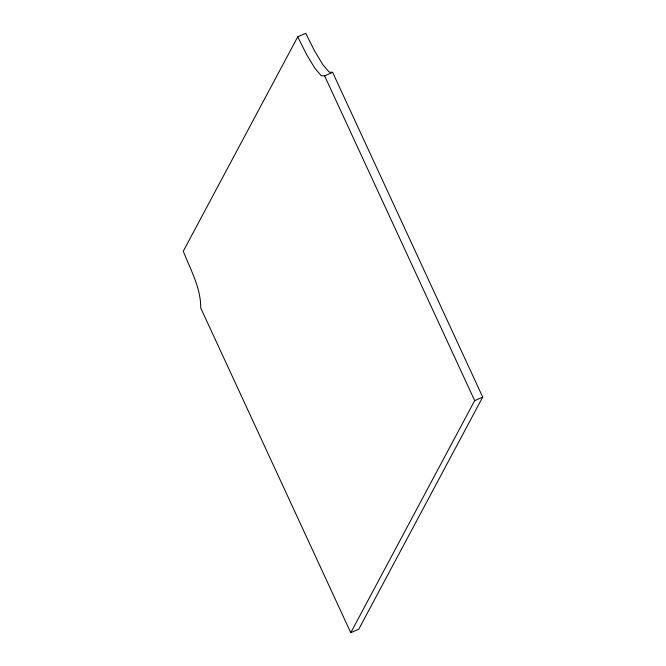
<?xml version="1.0" encoding="UTF-8"?>
<svg xmlns="http://www.w3.org/2000/svg" width="666" height="666" viewBox="0 0 666 666"><rect width="100%" height="100%" fill="white"/><g stroke="black" fill="none" stroke-linecap="round" stroke-linejoin="round"><path stroke-width="1" d="M297.744 36.83L183.292 251.182C190.351 269.472 200.966 287.895 200.707 307.967L350.774 632.7L358.791 629.17L482.708 397.086L332.634 72.353L329.137 72.103L322.802 64.585L314.593 50.966L305.761 33.3L297.744 36.83L306.576 54.495L314.793 68.123L321.129 75.633L324.625 75.891L332.634 72.353M350.774 632.7L474.692 400.624L482.708 397.086M324.625 75.891L474.692 400.624"/></g></svg>
